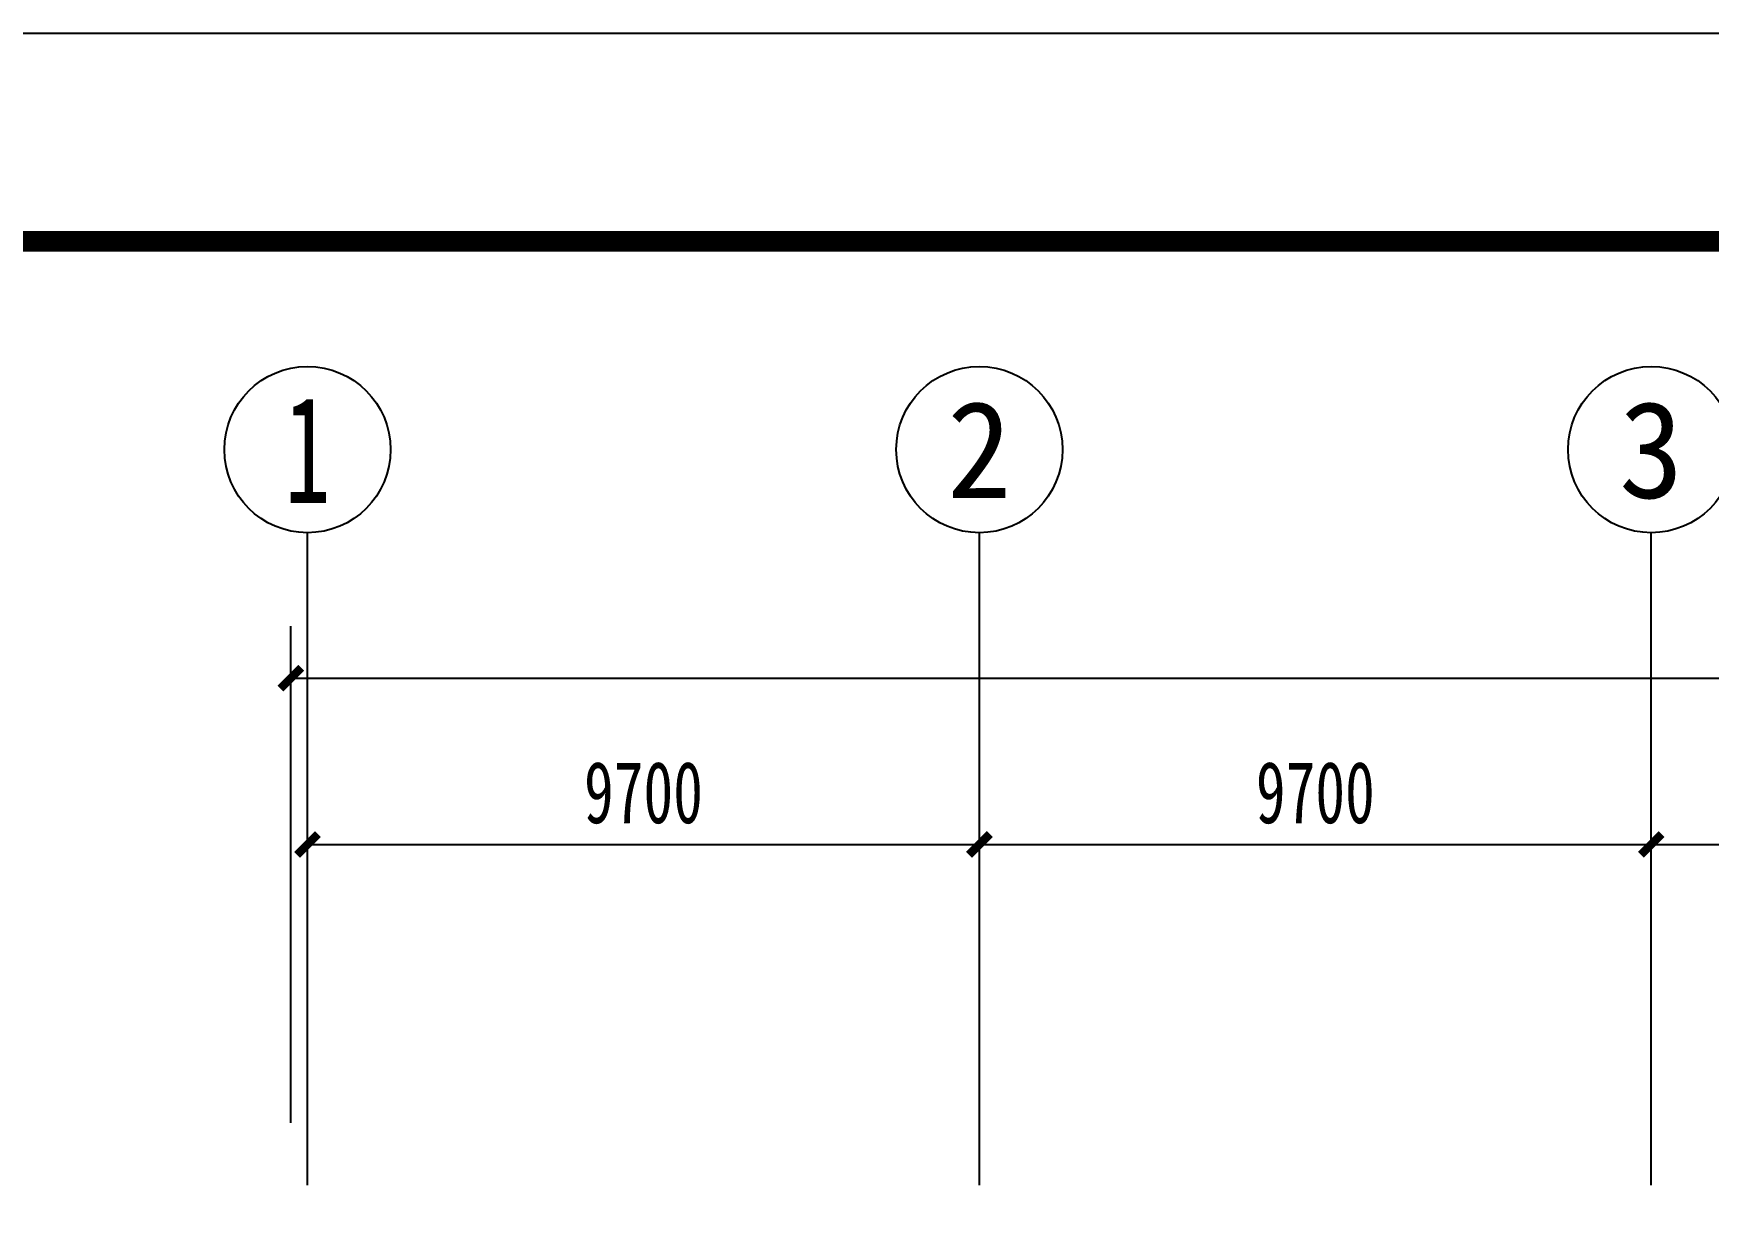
# Model space of a CAD drawing. Header units: millimetres. Extents: x -633009578 to 5705885, y -633235091 to 2571734.
# Drawn here: x 2773864 to 2798047, y 2200240 to 2217460 of the extents above; entities that cross this region are included whole.
import ezdxf
from ezdxf.enums import TextEntityAlignment as Align

# ---------------------------------------------------------------- set-up
doc = ezdxf.new("R2010")
doc.units = ezdxf.units.MM
doc.header["$LTSCALE"] = 1000
doc.header["$MEASUREMENT"] = 0
doc.layers.get('0').update_dxf_attribs({"color": 9})
for name, color, linetype in [('3T_WOOD', 21, 'Continuous'), ('AXIS_TEXT', 7, 'Continuous'), ('C-AXIS(轴号)', 3, 'Continuous'), ('设备-箱柜', 3, 'Continuous'), ('院图签、封面151013$0$PUB_TITLE', 153, 'Continuous'), ('院图签、封面151013$0$图签文字', 4, 'Continuous')]:
    doc.layers.add(name, color=color, linetype=linetype)
doc.styles.add('_TCH_AXIS', font='simhei.ttf', dxfattribs={"bigfont": 'GBCBIG'})
doc.styles.add('_TCH_DIM_T3', font='simhei.ttf', dxfattribs={"width": 0.707, "bigfont": 'GBCBIG'})
doc.styles.add('COMPLEX', font='simhei.ttf')
doc.styles.add('院图签、封面151013$0$-宋体', font='simhei.ttf', dxfattribs={"width": 0.8})
doc.dimstyles.new('_TCH_ARCH&&300', dxfattribs={"dimtxt": 892.5, "dimasz": 300, "dimexe": 750, "dimexo": 900, "dimgap": 300, "dimtad": 1, "dimdec": 0, "dimzin": 0, "dimdsep": 46, "dimtxsty": '_TCH_DIM_T3', "dimblk": 'ARCHTICK', "dimcen": 0.09, "dimclrt": 7, "dimazin": 2, "dimtfac": 1, "dimtdec": 0, "dimtix": 1, "dimtmove": 2, "dimatfit": 3, "dimfxl": 1, "dimtolj": 1, "dimtzin": 0, "dimarcsym": 0})

# ---------------------------------------------------------------- blocks, each defined once
blk = doc.blocks.new('建筑图框_A1')
at = {"layer": '院图签、封面151013$0$PUB_TITLE'}
blk.add_lwpolyline([(0, 0), (84100, 0), (84100, 59400), (0, 59400)], close=True, dxfattribs=at)
at = {"layer": '院图签、封面151013$0$PUB_TITLE', "const_width": 100}
blk.add_lwpolyline([(2500, 1000), (83100, 1000), (83100, 58400), (2500, 58400)], close=True, dxfattribs=at)
at = {"layer": '院图签、封面151013$0$图签文字', "color": 6, "style": '院图签、封面151013$0$-宋体'}
for tag, height, width, p in [('工程主持人', 400, 0.8, (79990.9, 29505.9)), ('审定', 400, 0.8, (79990.9, 28705.9)), ('审核', 400, 0.8, (79990.9, 27905.9)), ('专业负责人', 400, 0.8, (79990.9, 27105.9)), ('校对', 400, 0.8, (79990.9, 26305.9)), ('设计', 400, 0.8, (79990.9, 25505.9)), ('方案设计人', 400, 0.8, (79990.9, 24706.8)), ('工程编号', 300, 0.7, (81000, 8700.4)), ('版次', 300, 0.7, (78738.1, 3005.7)), ('日期', 300, 0.7, (82038.1, 3000.2)), ('图号', 200, 0.7, (82538.1, 2400.1)), ('比例', 300, 0.7, (78738.1, 2200.2)), ('图号_X施', 300, 0.7, (81538.1, 2200.2)), ('图号_总数', 200, 0.7, (82538.1, 2000.1))]:
    blk.add_attdef(tag, text='', height=height, dxfattribs=dict(at, width=width)).set_placement(p, align=Align.MIDDLE_CENTER)
at = {"layer": '院图签、封面151013$0$图签文字', "color": 6, "style": '院图签、封面151013$0$-宋体', "width": 0.7}
for tag, p in [('建设单位_001', (80935.9, 7446.2)), ('工程名称_001', (80933.5, 6045.4)), ('图名_001', (79742.9, 4059.7))]:
    blk.add_attdef(tag, p, '', height=300, dxfattribs=at)
blk = doc.blocks.new('_ArchTick')
at = {"color": 0, "linetype": 'ByBlock', "const_width": 0.4}
blk.add_lwpolyline([(-0.5, -0.5), (0.5, 0.5)], dxfattribs=at)
blk = doc.blocks.new('*D559')
at = {"layer": 'C-AXIS(轴号)', "color": 0, "lineweight": -2, "transparency": 16777216}
for p, q in [((1121701, 1523757), (1121701, 1530927)), ((1255981, 1523757), (1255981, 1530927)), ((1121701, 1530177), (1255981, 1530177))]:
    blk.add_line(p, q, dxfattribs=at)
at = {"layer": 'Defpoints', "color": 0, "transparency": 16777216}
for p in [(1255981, 1530177), (1121701, 1522857), (1255981, 1522857)]:
    blk.add_point(p, dxfattribs=at)
at = {"layer": 'C-AXIS(轴号)', "color": 0, "linetype": 'ByBlock', "lineweight": -2, "transparency": 16777216, "xscale": 300, "yscale": 300, "zscale": 300, "rotation": 180}
blk.add_blockref('_ArchTick', (1121701, 1530177), dxfattribs=at)
at = {"layer": 'C-AXIS(轴号)', "color": 0, "linetype": 'ByBlock', "lineweight": -2, "transparency": 16777216, "xscale": 300, "yscale": 300, "zscale": 300}
blk.add_blockref('_ArchTick', (1255981, 1530177), dxfattribs=at)
at = {"layer": 'C-AXIS(轴号)', "color": 7, "transparency": 16777216, "insert": (1188841, 1530923), "char_height": 892.5, "attachment_point": 5, "style": '_TCH_DIM_T3'}
blk.add_mtext('\\A1;134280', dxfattribs=at)
blk = doc.blocks.new('*D605')
at = {"layer": 'C-AXIS(轴号)', "color": 0, "lineweight": -2, "transparency": 16777216}
for p, q in [((1121941, 1523757), (1121941, 1528527)), ((1131641, 1523757), (1131641, 1528527)), ((1121941, 1527777), (1131641, 1527777))]:
    blk.add_line(p, q, dxfattribs=at)
at = {"layer": 'Defpoints', "color": 0, "transparency": 16777216}
for p in [(1131641, 1527777), (1121941, 1522857), (1131641, 1522857)]:
    blk.add_point(p, dxfattribs=at)
at = {"layer": 'C-AXIS(轴号)', "color": 0, "linetype": 'ByBlock', "lineweight": -2, "transparency": 16777216, "xscale": 300, "yscale": 300, "zscale": 300, "rotation": 180}
blk.add_blockref('_ArchTick', (1121941, 1527777), dxfattribs=at)
at = {"layer": 'C-AXIS(轴号)', "color": 0, "linetype": 'ByBlock', "lineweight": -2, "transparency": 16777216, "xscale": 300, "yscale": 300, "zscale": 300}
blk.add_blockref('_ArchTick', (1131641, 1527777), dxfattribs=at)
at = {"layer": 'C-AXIS(轴号)', "color": 7, "transparency": 16777216, "insert": (1126791, 1528523), "char_height": 892.5, "attachment_point": 5, "style": '_TCH_DIM_T3'}
blk.add_mtext('\\A1;9700', dxfattribs=at)
blk = doc.blocks.new('*D606')
at = {"layer": 'C-AXIS(轴号)', "color": 0, "lineweight": -2, "transparency": 16777216}
for p, q in [((1131641, 1523757), (1131641, 1528527)), ((1141341, 1523757), (1141341, 1528527)), ((1131641, 1527777), (1141341, 1527777))]:
    blk.add_line(p, q, dxfattribs=at)
at = {"layer": 'Defpoints', "color": 0, "transparency": 16777216}
for p in [(1141341, 1527777), (1131641, 1522857), (1141341, 1522857)]:
    blk.add_point(p, dxfattribs=at)
at = {"layer": 'C-AXIS(轴号)', "color": 0, "linetype": 'ByBlock', "lineweight": -2, "transparency": 16777216, "xscale": 300, "yscale": 300, "zscale": 300, "rotation": 180}
blk.add_blockref('_ArchTick', (1131641, 1527777), dxfattribs=at)
at = {"layer": 'C-AXIS(轴号)', "color": 0, "linetype": 'ByBlock', "lineweight": -2, "transparency": 16777216, "xscale": 300, "yscale": 300, "zscale": 300}
blk.add_blockref('_ArchTick', (1141341, 1527777), dxfattribs=at)
at = {"layer": 'C-AXIS(轴号)', "color": 7, "transparency": 16777216, "insert": (1136491, 1528523), "char_height": 892.5, "attachment_point": 5, "style": '_TCH_DIM_T3'}
blk.add_mtext('\\A1;9700', dxfattribs=at)
blk = doc.blocks.new('*D607')
at = {"layer": 'C-AXIS(轴号)', "color": 0, "lineweight": -2, "transparency": 16777216}
for p, q in [((1141341, 1523757), (1141341, 1528527)), ((1150541, 1523757), (1150541, 1528527)), ((1141341, 1527777), (1150541, 1527777))]:
    blk.add_line(p, q, dxfattribs=at)
at = {"layer": 'Defpoints', "color": 0, "transparency": 16777216}
for p in [(1150541, 1527777), (1141341, 1522857), (1150541, 1522857)]:
    blk.add_point(p, dxfattribs=at)
at = {"layer": 'C-AXIS(轴号)', "color": 0, "linetype": 'ByBlock', "lineweight": -2, "transparency": 16777216, "xscale": 300, "yscale": 300, "zscale": 300, "rotation": 180}
blk.add_blockref('_ArchTick', (1141341, 1527777), dxfattribs=at)
at = {"layer": 'C-AXIS(轴号)', "color": 0, "linetype": 'ByBlock', "lineweight": -2, "transparency": 16777216, "xscale": 300, "yscale": 300, "zscale": 300}
blk.add_blockref('_ArchTick', (1150541, 1527777), dxfattribs=at)
at = {"layer": 'C-AXIS(轴号)', "color": 7, "transparency": 16777216, "insert": (1145941, 1528523), "char_height": 892.5, "attachment_point": 5, "style": '_TCH_DIM_T3'}
blk.add_mtext('\\A1;9200', dxfattribs=at)
blk = doc.blocks.new('_AXISO')
blk.add_circle((0, 0), 0.5)
at = {"layer": 'AXIS_TEXT', "style": 'COMPLEX', "width": 1.041667}
blk.add_attdef('A', text='', height=0.56, dxfattribs=at).set_placement((-0.25, -0.28), (0.25, -0.28), align=Align.FIT)
blk = doc.blocks.new('9-29-1')
at = {"layer": 'C-AXIS(轴号)'}
for p, q in [((1121940.6, 1522857.1), (1121940.6, 1532276.6)), ((1131640.6, 1522857.1), (1131640.6, 1532276.6)), ((1141340.6, 1522857.1), (1141340.6, 1532276.6))]:
    blk.add_line(p, q, dxfattribs=at)
ref = blk.add_blockref('_AXISO', (1121940.6, 1533476.6), dxfattribs=dict(at, xscale=2400, yscale=2400, zscale=2400))
ref.add_attrib('A', '1', dxfattribs={"layer": 'AXIS_TEXT', "height": 1544.2, "style": '_TCH_AXIS'}).set_placement((1121609.7, 1532704.5), (1122271.5, 1532704.5), align=Align.FIT)
ref = blk.add_blockref('_AXISO', (1131640.6, 1533476.6), dxfattribs=dict(at, xscale=2400, yscale=2400, zscale=2400))
ref.add_attrib('A', '2', dxfattribs={"layer": 'AXIS_TEXT', "height": 1397.8, "style": '_TCH_AXIS'}).set_placement((1131174.7, 1532777.7), (1132106.5, 1532777.7), align=Align.FIT)
ref = blk.add_blockref('_AXISO', (1141340.6, 1533476.6), dxfattribs=dict(at, xscale=2400, yscale=2400, zscale=2400))
ref.add_attrib('A', '3', dxfattribs={"layer": 'AXIS_TEXT', "height": 1397.8, "style": '_TCH_AXIS'}).set_placement((1140874.7, 1532777.7), (1141806.5, 1532777.7), align=Align.FIT)
for p1, p2, distance, picture, middle in [((1121700.6, 1522857.1), (1255980.6, 1522857.1), 7319.5, '*D559', (1188840.6, 1530922.8)), ((1121940.6, 1522857.1), (1131640.6, 1522857.1), 4919.5, '*D605', (1126790.6, 1528522.8)), ((1131640.6, 1522857.1), (1141340.6, 1522857.1), 4919.5, '*D606', (1136490.6, 1528522.8)), ((1141340.6, 1522857.1), (1150540.6, 1522857.1), 4919.5, '*D607', (1145940.6, 1528522.8))]:
    dim = blk.add_aligned_dim(p1=p1, p2=p2, distance=distance, dimstyle='_TCH_ARCH&&300', dxfattribs=at)
    dim.commit()
    dim.dimension.update_dxf_attribs({"geometry": picture, "text_midpoint": middle})

msp = doc.modelspace()

# ---------------------------------------------------------------- block references
at = {"layer": '3T_WOOD'}
msp.add_blockref('9-29-1', (1655879.4, 677977.5), dxfattribs=at)
at = {"layer": '设备-箱柜', "xscale": 3, "yscale": 3}
msp.add_blockref('建筑图框_A1', (2725055.4, 2039260.2, 0), dxfattribs=at)

doc.saveas('drawing.dxf')
